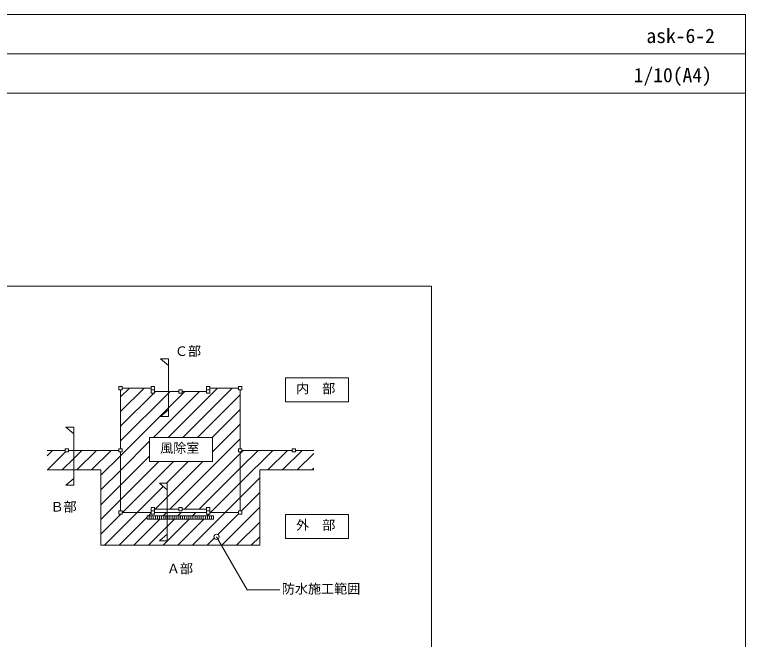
# Model space of a CAD drawing. Units: millimetres, scale not verified. Extents: x -1380 to 1380, y -955 to 955.
# Drawn here: x 262 to 1380, y 0 to 955 of the extents above; entities that cross this region are included whole.
import ezdxf
from ezdxf.enums import TextEntityAlignment as Align

# ---------------------------------------------------------------- set-up
doc = ezdxf.new("R2010")
doc.units = ezdxf.units.MM
doc.header["$LTSCALE"] = 3
for name, color, linetype, lineweight in [('0-0_0', 7, 'Continuous', 18), ('0-1_HATCH', 9, 'Continuous', 18), ('0-4_MOJI', 7, 'Continuous', 18), ('0-7_ZATU', 6, 'Continuous', 18), ('0-8_WAKU', 7, 'Continuous', 18)]:
    doc.layers.add(name, color=color, linetype=linetype, lineweight=lineweight)
doc.styles.add('ＭＳ ゴシック', font='')
doc.styles.get('ＭＳ ゴシック').set_extended_font_data('MS Gothic')

msp = doc.modelspace()

# ---------------------------------------------------------------- linework, layer by layer
at = {"layer": '0-0_0'}
msp.add_line((-1380.02, 894.987), (1379.98, 894.987), dxfattribs=at)
msp.add_lwpolyline([(-900.02, -660.013), (899.98, -660.013), (899.98, 539.987), (-900.02, 539.987)], close=True, dxfattribs=at)
at = {"layer": '0-1_HATCH'}
for p, q in [((424.283, 370.588), (437.762, 384.067)), ((424.283, 348.138), (460.212, 384.067)), ((496.926, 308.528), (572.466, 384.067)), ((519.377, 308.528), (594.916, 384.067)), ((424.283, 325.687), (475.163, 376.567)), ((424.283, 303.236), (497.498, 376.452)), ((474.476, 308.528), (545.015, 379.067)), ((475.94, 377.344), (477.663, 379.067)), ((497.498, 376.452), (500.114, 379.067)), ((497.498, 354.001), (522.564, 379.067)), ((541.827, 308.528), (607.2, 373.901)), ((424.283, 280.786), (497.498, 354.001)), ((564.278, 308.528), (607.2, 351.45)), ((564.678, 286.477), (607.2, 328.999)), ((424.283, 258.335), (468.686, 302.738)), ((499.487, 198.835), (607.2, 306.549)), ((311.813, 280.569), (320.195, 288.951)), ((312.646, 258.951), (340.146, 286.451)), ((352.763, 276.617), (365.096, 288.951)), ((357.547, 258.951), (387.547, 288.951)), ((379.998, 258.951), (409.998, 288.951)), ((394.283, 250.786), (424.283, 280.786)), ((424.283, 235.884), (468.686, 280.288)), ((521.937, 198.835), (607.2, 284.098)), ((607.2, 261.648), (634.504, 288.951)), ((607.2, 239.197), (656.955, 288.951)), ((607.2, 284.098), (609.553, 286.451)), ((609.7, 286.598), (612.053, 288.951)), ((649.405, 258.951), (679.405, 288.951)), ((671.856, 258.951), (701.856, 288.951)), ((694.307, 258.951), (719.67, 284.315)), ((335.096, 258.951), (352.763, 276.617)), ((424.283, 213.434), (482.768, 271.919)), ((494.679, 238.929), (527.669, 271.919)), ((495.716, 217.515), (550.12, 271.919)), ((394.283, 143.835), (394.283, 258.951)), ((394.283, 228.335), (424.283, 258.335)), ((544.388, 198.835), (607.2, 261.648)), ((637.2, 258.951), (637.2, 143.835)), ((637.2, 258.951), (686.923, 258.951)), ((686.923, 258.951), (719.67, 258.951)), ((716.757, 258.951), (719.67, 261.864)), ((394.283, 205.884), (424.283, 235.884)), ((561.839, 193.835), (607.2, 239.197)), ((449.585, 193.835), (489.612, 233.862)), ((609.24, 196.335), (637.2, 224.296)), ((394.283, 183.434), (424.283, 213.434)), ((477.036, 198.835), (495.716, 217.515)), ((579.191, 143.835), (637.2, 201.845)), ((394.283, 160.983), (424.635, 191.335)), ((399.585, 143.835), (449.585, 193.835)), ((466.941, 188.74), (470.94, 192.739)), ((489.391, 188.74), (494.487, 193.835)), ((511.842, 188.74), (516.937, 193.835)), ((534.289, 143.835), (584.289, 193.835)), ((534.293, 188.74), (539.388, 193.835)), ((556.743, 188.74), (559.339, 191.335)), ((560.543, 192.54), (561.839, 193.835)), ((573.097, 160.193), (604.7, 191.796)), ((422.036, 143.835), (464.946, 186.745)), ((444.487, 143.835), (484.42, 183.768)), ((489.388, 143.835), (529.321, 183.768)), ((495.716, 172.614), (506.87, 183.768)), ((511.839, 143.835), (551.772, 183.768)), ((601.641, 143.835), (637.2, 179.394)), ((466.937, 143.835), (495.716, 172.614)), ((624.092, 143.835), (637.2, 156.944)), ((556.74, 143.835), (567.624, 154.719)), ((637.2, 143.835), (394.283, 143.835))]:
    msp.add_line(p, q, dxfattribs=at)
for points in [[(426.783, 193.483), (427.135, 193.835), (505.219, 271.919)], [(394.283, 258.951), (339.56, 258.951), (311.813, 258.951)], [(584.289, 193.835), (607.2, 216.746), (637.2, 246.746)]]:
    msp.add_lwpolyline(points, dxfattribs=at)
at = {"layer": '0-4_MOJI'}
for p, q in [((485.385, 428.999), (497.498, 428.999)), ((485.385, 428.999), (497.498, 418.785)), ((497.498, 428.999), (497.498, 384.75)), ((676.664, 399.602), (772.656, 399.602)), ((676.664, 362.993), (676.664, 399.602)), ((772.656, 399.602), (772.656, 362.993)), ((497.498, 340.501), (497.498, 384.75)), ((772.656, 362.993), (676.664, 362.993)), ((485.385, 340.501), (497.498, 350.715)), ((485.385, 340.501), (497.498, 340.501)), ((340.649, 324.309), (352.763, 324.309)), ((340.649, 324.309), (352.763, 314.095)), ((352.763, 324.309), (352.763, 280.06)), ((468.686, 308.528), (564.678, 308.528)), ((468.686, 271.919), (468.686, 308.528)), ((564.678, 308.528), (564.678, 271.919)), ((352.763, 235.811), (352.763, 280.06)), ((564.678, 271.919), (468.686, 271.919)), ((340.649, 235.811), (352.763, 246.025)), ((340.649, 235.811), (352.763, 235.811)), ((483.602, 238.929), (495.716, 238.929)), ((483.602, 238.929), (495.716, 228.716)), ((495.716, 238.929), (495.716, 194.68)), ((495.716, 150.432), (495.716, 194.68)), ((676.664, 154.207), (676.664, 190.816)), ((676.664, 190.816), (772.656, 190.816)), ((772.656, 190.816), (772.656, 154.207)), ((483.602, 150.432), (495.716, 160.645)), ((483.602, 150.432), (495.716, 150.432)), ((772.656, 154.207), (676.664, 154.207))]:
    msp.add_line(p, q, dxfattribs=at)
msp.add_lwpolyline([(667.861, 75.705), (617.861, 75.705), (571.075, 156.741)], dxfattribs=at)
msp.add_circle((571.075, 156.741), 4, dxfattribs=at)
at = {"layer": '0-7_ZATU'}
for p, q in [((421.783, 386.567), (426.783, 386.567)), ((421.783, 381.567), (421.783, 386.567)), ((426.783, 381.567), (421.783, 381.567)), ((424.283, 291.451), (424.283, 381.567)), ((426.783, 386.567), (426.783, 381.567)), ((426.783, 384.067), (470.94, 384.067)), ((470.94, 386.567), (475.94, 386.567)), ((470.94, 381.567), (470.94, 386.567)), ((470.94, 381.567), (475.94, 381.567)), ((470.94, 376.567), (470.94, 381.567)), ((475.94, 381.567), (470.94, 381.567)), ((475.94, 386.567), (475.94, 381.567)), ((475.94, 381.567), (475.94, 376.567)), ((513.242, 381.567), (518.242, 381.567)), ((513.242, 376.567), (513.242, 381.567)), ((513.242, 381.567), (513.242, 376.567)), ((518.242, 381.567), (513.242, 381.567)), ((518.242, 381.567), (518.242, 376.567)), ((518.242, 376.567), (518.242, 381.567)), ((555.543, 386.567), (555.543, 381.567)), ((560.543, 386.567), (555.543, 386.567)), ((555.543, 381.567), (560.543, 381.567)), ((555.543, 381.567), (555.543, 376.567)), ((560.543, 381.567), (555.543, 381.567)), ((560.543, 381.567), (560.543, 386.567)), ((560.543, 384.067), (604.7, 384.067)), ((560.543, 376.567), (560.543, 381.567)), ((604.7, 386.567), (604.7, 381.567)), ((609.7, 386.567), (604.7, 386.567)), ((604.7, 381.567), (609.7, 381.567)), ((607.2, 381.567), (607.2, 291.451)), ((609.7, 381.567), (609.7, 386.567)), ((475.94, 376.567), (470.94, 376.567)), ((475.94, 379.067), (513.242, 379.067)), ((518.242, 376.567), (513.242, 376.567)), ((513.242, 376.567), (518.242, 376.567)), ((555.543, 379.067), (518.242, 379.067)), ((555.543, 376.567), (560.543, 376.567)), ((339.56, 291.451), (344.56, 291.451)), ((339.56, 286.451), (339.56, 291.451)), ((344.56, 291.451), (344.56, 286.451)), ((421.783, 291.451), (426.783, 291.451)), ((421.783, 286.451), (421.783, 291.451)), ((426.783, 291.451), (426.783, 286.451)), ((604.7, 291.451), (604.7, 286.451)), ((609.7, 291.451), (604.7, 291.451)), ((609.7, 286.451), (609.7, 291.451)), ((686.923, 291.451), (686.923, 286.451)), ((691.923, 291.451), (686.923, 291.451)), ((691.923, 286.451), (691.923, 291.451)), ((339.56, 288.951), (311.813, 288.951)), ((344.56, 286.451), (339.56, 286.451)), ((421.783, 288.951), (344.56, 288.951)), ((426.783, 286.451), (421.783, 286.451)), ((424.283, 196.335), (424.283, 286.451)), ((604.7, 286.451), (609.7, 286.451)), ((607.2, 286.451), (607.2, 196.335)), ((609.7, 288.951), (686.923, 288.951)), ((686.923, 286.451), (691.923, 286.451)), ((691.923, 288.951), (719.67, 288.951)), ((470.94, 201.335), (475.94, 201.335)), ((470.94, 196.335), (470.94, 201.335)), ((475.94, 201.335), (475.94, 196.335)), ((513.242, 201.335), (518.242, 201.335)), ((513.242, 196.335), (513.242, 201.335)), ((513.242, 201.335), (513.242, 196.335)), ((518.242, 201.335), (513.242, 201.335)), ((518.242, 201.335), (518.242, 196.335)), ((518.242, 196.335), (518.242, 201.335)), ((555.543, 201.335), (555.543, 196.335)), ((560.543, 201.335), (555.543, 201.335)), ((560.543, 196.335), (560.543, 201.335)), ((421.783, 196.335), (426.783, 196.335)), ((421.783, 191.335), (421.783, 196.335)), ((426.783, 191.335), (421.783, 191.335)), ((426.783, 196.335), (426.783, 191.335)), ((470.94, 193.835), (426.783, 193.835)), ((470.94, 196.335), (475.94, 196.335)), ((470.94, 191.335), (470.94, 196.335)), ((475.94, 196.335), (470.94, 196.335)), ((475.94, 191.335), (470.94, 191.335)), ((475.94, 198.835), (513.242, 198.835)), ((475.94, 196.335), (475.94, 191.335)), ((555.543, 193.835), (475.94, 193.835)), ((518.242, 196.335), (513.242, 196.335)), ((513.242, 196.335), (518.242, 196.335)), ((555.543, 198.835), (518.242, 198.835)), ((555.543, 196.335), (560.543, 196.335)), ((555.543, 196.335), (555.543, 191.335)), ((560.543, 196.335), (555.543, 196.335)), ((555.543, 191.335), (560.543, 191.335)), ((560.543, 191.335), (560.543, 196.335)), ((604.7, 193.835), (560.543, 193.835)), ((604.7, 196.335), (604.7, 191.335)), ((609.7, 196.335), (604.7, 196.335)), ((604.7, 191.335), (609.7, 191.335)), ((609.7, 191.335), (609.7, 196.335)), ((464.946, 183.768), (464.946, 188.74)), ((464.946, 188.74), (515.742, 188.74)), ((515.742, 183.768), (464.946, 183.768)), ((467.99, 183.768), (467.99, 188.74)), ((471.165, 183.768), (471.165, 188.74)), ((474.34, 183.768), (474.34, 188.74)), ((477.515, 183.768), (477.515, 188.74)), ((480.69, 183.768), (480.69, 188.74)), ((483.865, 183.768), (483.865, 188.74)), ((487.04, 183.768), (487.04, 188.74)), ((490.215, 183.768), (490.215, 188.74)), ((493.39, 183.768), (493.39, 188.74)), ((496.565, 183.768), (496.565, 188.74)), ((499.74, 183.768), (499.74, 188.74)), ((502.915, 183.768), (502.915, 188.74)), ((506.09, 183.768), (506.09, 188.74)), ((509.265, 183.768), (509.265, 188.74)), ((512.44, 183.768), (512.44, 188.74)), ((515.615, 183.768), (515.615, 188.74)), ((515.742, 188.74), (515.742, 183.768)), ((515.742, 188.74), (515.742, 183.768)), ((566.537, 188.74), (515.742, 188.74)), ((515.742, 183.768), (566.537, 183.768)), ((515.868, 183.768), (515.868, 188.74)), ((519.043, 183.768), (519.043, 188.74)), ((522.218, 183.768), (522.218, 188.74)), ((525.393, 183.768), (525.393, 188.74)), ((528.568, 183.768), (528.568, 188.74)), ((531.743, 183.768), (531.743, 188.74)), ((534.918, 183.768), (534.918, 188.74)), ((538.093, 183.768), (538.093, 188.74)), ((541.268, 183.768), (541.268, 188.74)), ((544.443, 183.768), (544.443, 188.74)), ((547.618, 183.768), (547.618, 188.74)), ((550.793, 183.768), (550.793, 188.74)), ((553.968, 183.768), (553.968, 188.74)), ((557.143, 183.768), (557.143, 188.74)), ((560.318, 183.768), (560.318, 188.74)), ((563.493, 183.768), (563.493, 188.74)), ((566.537, 183.768), (566.537, 188.74))]:
    msp.add_line(p, q, dxfattribs=at)
at = {"layer": '0-8_WAKU'}
for points in [[(-1380.02, -955.013), (1379.98, -955.013), (1379.98, 954.987), (-1380.02, 954.987)], [(1379.98, 834.987), (-1380.02, 834.987), (-1380.02, 954.987), (1379.98, 954.987)]]:
    msp.add_lwpolyline(points, close=True, dxfattribs=at)

# ---------------------------------------------------------------- texts
at = {"layer": '0-4_MOJI', "style": 'ＭＳ ゴシック'}
for s, p in [('Ｃ部', (507.345, 428.808)), ('内\u3000部', (692.756, 371.871)), ('風除室', (484.778, 280.797)), ('Ｂ部', (317.107, 191.003)), ('外\u3000部', (692.756, 163.085)), ('Ａ部', (495.058, 96.443)), ('防水施工範囲', (670.861, 65.705))]:
    msp.add_text(s, height=14.66, dxfattribs=at).set_placement(p, align=Align.BOTTOM_LEFT)
at = {"layer": '0-8_WAKU', "style": 'ＭＳ ゴシック'}
for s, p in [('ask-6-2', (1228.533, 904.987)), ('1/10(A4)', (1209.04, 844.987))]:
    msp.add_text(s, height=21.99, dxfattribs=at).set_placement(p, align=Align.BOTTOM_LEFT)

doc.saveas('drawing.dxf')
